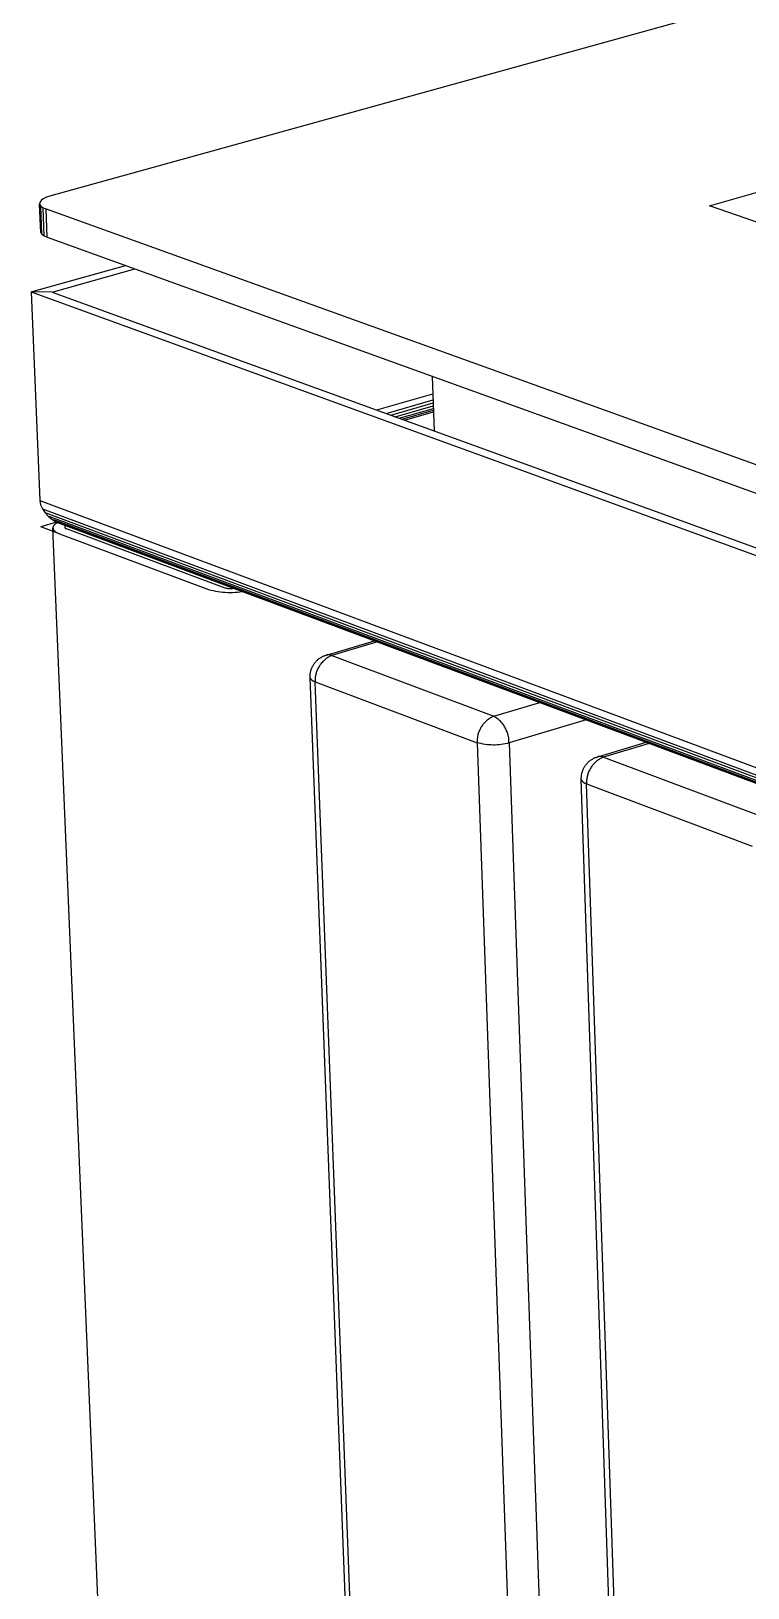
# Model space of a CAD drawing. Header units: millimetres. Extents: x -987 to 2591, y -102 to 2398.
# Drawn here: x -187.7 to -120.2, y 500 to 646.6 of the extents above; entities that cross this region are included whole.
import ezdxf

# ---------------------------------------------------------------- set-up
doc = ezdxf.new("R2010")
doc.units = ezdxf.units.MM
doc.header["$MEASUREMENT"] = 0
doc.layers.add('Utwórz2D linie widoczne', color=7, linetype='Continuous', true_color=0x000000)

msp = doc.modelspace()

# ---------------------------------------------------------------- linework, layer by layer
at = {"layer": 'Utwórz2D linie widoczne'}
for p, q in [((-12.83, 679.09), (-185.84, 631.12)), ((-123.81, 630.19), (4.49, 666.61)), ((-186.55, 630.84), (-186.76, 630.67)), ((-186.23, 630.99), (-186.55, 630.84)), ((-185.84, 631.12), (-186.23, 630.99)), ((-186.87, 630.5), (-186.89, 630.33)), ((-186.77, 627.67), (-186.89, 630.33)), ((-186.89, 630.33), (-186.78, 630.16)), ((-186.76, 630.67), (-186.87, 630.5)), ((-186.67, 627.5), (-186.78, 630.16)), ((-186.78, 630.16), (-186.56, 630)), ((-186.45, 627.34), (-186.56, 630)), ((-186.56, 630), (-186.29, 629.88)), ((-186.18, 627.22), (-186.29, 629.88)), ((-186.29, 629.88), (-10.15, 566.45)), ((-5.23, 588.7), (-123.81, 630.19)), ((-186.77, 627.67), (-186.67, 627.5)), ((-186.67, 627.5), (-186.45, 627.34)), ((-186.45, 627.34), (-186.18, 627.22)), ((-186.18, 627.22), (-10.12, 563.6)), ((-187.69, 622.06), (-178.81, 624.55)), ((-185.72, 622.05), (-177.94, 624.24)), ((-185.72, 622.05), (-187.69, 622.06)), ((-187.69, 622.06), (-186.86, 602.4)), ((-187.69, 622.06), (-8, 556.67)), ((-185.72, 622.05), (-7.91, 557.4)), ((-149.92, 614.11), (-149.73, 608.97)), ((-155.15, 610.94), (-149.86, 612.46)), ((-154.27, 610.62), (-149.84, 611.89)), ((-153.83, 610.46), (-149.83, 611.61)), ((-153.41, 610.31), (-149.82, 611.34)), ((-153.02, 610.17), (-149.81, 611.09)), ((-152.75, 610.07), (-149.8, 610.92)), ((-152.53, 609.99), (-149.8, 610.78)), ((-186.86, 602.4), (-186.8, 601.99)), ((-186.86, 602.4), (-7.76, 535.62)), ((-186.8, 601.99), (-186.63, 601.62)), ((-186.63, 601.62), (-186.37, 601.24)), ((-186.63, 601.62), (-7.74, 534.87)), ((-185.29, 600.37), (-186.78, 599.94)), ((-185.03, 599.28), (-186.78, 599.94)), ((-186.37, 601.24), (-186.32, 601.26)), ((-186.37, 601.24), (-186.06, 600.9)), ((-186.32, 601.26), (-7.72, 534.59)), ((-186.06, 600.9), (-186.01, 600.92)), ((-186.06, 600.9), (-185.66, 600.6)), ((-186.01, 600.92), (-7.7, 534.35)), ((-185.66, 600.6), (-185.6, 600.62)), ((-185.66, 600.6), (-185.25, 600.34)), ((-185.62, 599.94), (-185.63, 599.93)), ((-185.61, 599.96), (-185.62, 599.95)), ((-185.62, 599.95), (-185.62, 599.94)), ((-185.6, 599.98), (-185.61, 599.98)), ((-185.61, 599.98), (-185.61, 599.97)), ((-185.61, 599.97), (-185.61, 599.96)), ((-185.6, 600.62), (-7.68, 534.18)), ((-185.59, 600), (-185.6, 599.99)), ((-185.6, 599.99), (-185.6, 599.98)), ((-185.58, 600.02), (-185.59, 600.01)), ((-185.59, 600.01), (-185.59, 600)), ((-185.57, 600.03), (-185.58, 600.02)), ((-185.56, 600.05), (-185.57, 600.04)), ((-185.57, 600.04), (-185.57, 600.03)), ((-185.55, 600.06), (-185.56, 600.05)), ((-185.54, 600.07), (-185.55, 600.07)), ((-185.55, 600.07), (-185.55, 600.06)), ((-185.53, 600.08), (-185.54, 600.07)), ((-185.52, 600.09), (-185.53, 600.08)), ((-185.51, 600.11), (-185.52, 600.09)), ((-185.49, 600.13), (-185.51, 600.11)), ((-185.47, 600.15), (-185.49, 600.13)), ((-185.45, 600.16), (-185.47, 600.15)), ((-185.43, 600.18), (-185.45, 600.16)), ((-185.41, 600.2), (-185.43, 600.18)), ((-185.39, 600.21), (-185.41, 600.2)), ((-185.36, 600.23), (-185.39, 600.21)), ((-185.34, 600.25), (-185.36, 600.23)), ((-185.31, 600.26), (-185.34, 600.25)), ((-185.29, 600.28), (-185.31, 600.26)), ((-185.26, 600.3), (-185.29, 600.28)), ((-185.2, 600.33), (-185.26, 600.3)), ((-185.25, 600.34), (-185.2, 600.36)), ((-185.25, 600.34), (-184.7, 600.15)), ((-185.2, 600.36), (-7.66, 534.05)), ((-184.7, 600.15), (-7.63, 534.02)), ((-184.51, 599.96), (-184.52, 599.96)), ((-184.52, 599.96), (-184.52, 599.95)), ((-184.52, 599.95), (-184.52, 599.95)), ((-184.52, 599.95), (-184.52, 599.94)), ((-184.52, 599.94), (-184.52, 599.94)), ((-184.52, 599.94), (-184.52, 599.93)), ((-184.52, 599.93), (-184.52, 599.93)), ((-184.5, 599.98), (-184.51, 599.97)), ((-184.51, 599.97), (-184.51, 599.97)), ((-184.51, 599.97), (-184.51, 599.96)), ((-184.51, 599.96), (-184.51, 599.96)), ((-184.49, 599.99), (-184.5, 599.99)), ((-184.5, 599.99), (-184.5, 599.98)), ((-184.5, 599.98), (-184.5, 599.98)), ((-184.5, 599.98), (-184.5, 599.98)), ((-184.48, 600), (-184.49, 600)), ((-184.49, 600), (-184.49, 600)), ((-184.49, 600), (-184.49, 599.99)), ((-184.47, 600.01), (-184.48, 600.01)), ((-184.48, 600.01), (-184.48, 600)), ((-184.46, 600.02), (-184.47, 600.01)), ((-184.47, 600.01), (-184.47, 600.01)), ((-184.47, 600.01), (-184.47, 600.01)), ((-184.45, 600.02), (-184.46, 600.02)), ((-184.46, 600.02), (-184.46, 600.02)), ((-184.44, 600.03), (-184.45, 600.03)), ((-184.45, 600.03), (-184.45, 600.02)), ((-184.45, 600.02), (-184.45, 600.02)), ((-184.43, 600.03), (-184.44, 600.03)), ((-184.44, 600.03), (-184.44, 600.03)), ((-184.42, 600.03), (-184.43, 600.03)), ((-184.43, 600.03), (-184.43, 600.03)), ((-184.41, 600.04), (-184.42, 600.03)), ((-184.42, 600.03), (-184.42, 600.03)), ((-184.4, 600.04), (-184.41, 600.04)), ((-184.41, 600.04), (-184.41, 600.04)), ((-184.39, 600.04), (-184.4, 600.04)), ((-184.4, 600.04), (-184.4, 600.04)), ((-184.39, 600.04), (-184.39, 600.04)), ((-185.63, 599.9), (-185.64, 599.89)), ((-185.64, 599.89), (-185.64, 599.88)), ((-185.64, 599.88), (-185.64, 599.87)), ((-185.64, 599.87), (-185.64, 599.87)), ((-185.64, 599.87), (-185.64, 599.86)), ((-185.64, 599.86), (-185.64, 599.85)), ((-185.64, 599.85), (-185.64, 599.84)), ((-185.64, 599.84), (-185.64, 599.83)), ((-185.64, 599.83), (-185.64, 599.82)), ((-185.64, 599.82), (-185.64, 599.81)), ((-185.64, 599.81), (-185.64, 599.8)), ((-165.76, 127.47), (-185.64, 599.81)), ((-185.64, 599.8), (-185.64, 599.79)), ((-185.64, 599.79), (-185.64, 599.78)), ((-185.64, 599.78), (-185.64, 599.77)), ((-185.64, 599.77), (-185.64, 599.77)), ((-185.64, 599.77), (-185.63, 599.76)), ((-185.63, 599.93), (-185.63, 599.92)), ((-185.63, 599.92), (-185.63, 599.91)), ((-185.63, 599.91), (-185.63, 599.9)), ((-185.63, 599.76), (-185.63, 599.75)), ((-185.63, 599.75), (-185.63, 599.74)), ((-185.63, 599.74), (-185.63, 599.73)), ((-185.63, 599.73), (-185.62, 599.72)), ((-185.62, 599.72), (-185.62, 599.71)), ((-185.62, 599.71), (-185.62, 599.7)), ((-185.62, 599.7), (-185.61, 599.7)), ((-185.61, 599.7), (-185.61, 599.69)), ((-185.61, 599.69), (-185.6, 599.68)), ((-185.6, 599.68), (-185.6, 599.67)), ((-185.6, 599.67), (-185.59, 599.66)), ((-185.59, 599.66), (-185.59, 599.65)), ((-185.59, 599.65), (-185.58, 599.64)), ((-185.58, 599.64), (-185.58, 599.63)), ((-185.58, 599.63), (-185.57, 599.63)), ((-185.57, 599.63), (-185.56, 599.62)), ((-185.56, 599.62), (-185.56, 599.61)), ((-185.56, 599.61), (-185.55, 599.6)), ((-185.55, 599.6), (-185.54, 599.59)), ((-185.54, 599.59), (-185.54, 599.58)), ((-185.54, 599.58), (-185.53, 599.58)), ((-185.53, 599.58), (-185.52, 599.57)), ((-185.52, 599.57), (-185.51, 599.56)), ((-185.51, 599.56), (-185.5, 599.54)), ((-185.5, 599.54), (-185.48, 599.53)), ((-185.48, 599.53), (-185.46, 599.51)), ((-185.46, 599.51), (-185.44, 599.5)), ((-185.44, 599.5), (-185.42, 599.48)), ((-185.42, 599.48), (-185.4, 599.47)), ((-185.4, 599.47), (-185.38, 599.45)), ((-185.38, 599.45), (-185.36, 599.44)), ((-185.36, 599.44), (-185.33, 599.42)), ((-185.33, 599.42), (-185.31, 599.41)), ((-185.31, 599.41), (-185.28, 599.4)), ((-185.28, 599.4), (-185.26, 599.38)), ((-185.26, 599.38), (-185.21, 599.36)), ((-185.21, 599.36), (-185.15, 599.33)), ((-185.15, 599.33), (-185.09, 599.31)), ((-185.09, 599.31), (-185.03, 599.28)), ((-185.03, 599.28), (-170.99, 594.03)), ((-184.52, 599.93), (-184.53, 599.92)), ((-184.53, 599.92), (-184.53, 599.92)), ((-184.53, 599.92), (-184.53, 599.91)), ((-184.53, 599.91), (-184.53, 599.91)), ((-184.53, 599.91), (-184.53, 599.9)), ((-184.53, 599.9), (-184.53, 599.9)), ((-184.53, 599.9), (-184.53, 599.89)), ((-184.53, 599.89), (-184.53, 599.89)), ((-184.53, 599.89), (-184.53, 599.89)), ((-184.53, 599.89), (-184.53, 599.88)), ((-184.53, 599.88), (-184.53, 599.88)), ((-184.53, 599.88), (-184.52, 599.87)), ((-184.52, 599.87), (-184.52, 599.87)), ((-184.52, 599.87), (-184.52, 599.86)), ((-184.52, 599.86), (-184.52, 599.86)), ((-184.52, 599.86), (-184.52, 599.85)), ((-184.52, 599.85), (-184.52, 599.85)), ((-184.52, 599.85), (-184.52, 599.84)), ((-184.52, 599.84), (-184.51, 599.84)), ((-184.51, 599.84), (-184.51, 599.84)), ((-184.51, 599.84), (-184.51, 599.83)), ((-184.51, 599.83), (-184.51, 599.83)), ((-184.51, 599.83), (-184.5, 599.82)), ((-184.5, 599.82), (-184.5, 599.82)), ((-184.5, 599.82), (-184.5, 599.82)), ((-184.5, 599.82), (-184.49, 599.81)), ((-184.49, 599.81), (-184.49, 599.81)), ((-184.49, 599.81), (-184.49, 599.8)), ((-184.49, 599.8), (-184.49, 599.8)), ((-184.49, 599.8), (-184.48, 599.8)), ((-184.48, 599.8), (-184.48, 599.79)), ((-184.48, 599.79), (-184.47, 599.79)), ((-184.47, 599.79), (-184.47, 599.79)), ((-184.47, 599.79), (-184.47, 599.79)), ((-184.47, 599.79), (-184.46, 599.78)), ((-184.46, 599.78), (-184.46, 599.78)), ((-184.46, 599.78), (-184.45, 599.78)), ((-184.45, 599.78), (-184.45, 599.78)), ((-184.45, 599.78), (-184.45, 599.77)), ((-184.45, 599.77), (-184.44, 599.77)), ((-184.44, 599.77), (-184.44, 599.77)), ((-184.44, 599.77), (-184.43, 599.77)), ((-184.43, 599.77), (-184.43, 599.77)), ((-184.43, 599.77), (-184.42, 599.77)), ((-184.42, 599.77), (-184.42, 599.77)), ((-184.42, 599.77), (-184.41, 599.76)), ((-184.41, 599.76), (-184.41, 599.76)), ((-184.41, 599.76), (-184.4, 599.76)), ((-184.4, 599.76), (-184.4, 599.76)), ((-184.4, 599.76), (-184.39, 599.76)), ((-184.39, 599.76), (-184.39, 599.76)), ((-184.39, 599.76), (-184.38, 599.76)), ((-184.38, 599.76), (-169.45, 594.19)), ((-184.38, 599.76), (-184.38, 599.76)), ((-184.38, 599.76), (-184.38, 599.76)), ((-169.45, 594.19), (-169.4, 594.17)), ((-169.4, 594.17), (-169.34, 594.16)), ((-169.34, 594.16), (-169.28, 594.15)), ((-169.28, 594.15), (-169.22, 594.14)), ((-169.22, 594.14), (-169.16, 594.13)), ((-169.16, 594.13), (-169.1, 594.12)), ((-169.1, 594.12), (-169.04, 594.12)), ((-169.04, 594.12), (-168.98, 594.12)), ((-168.98, 594.12), (-168.92, 594.12)), ((-168.92, 594.12), (-168.86, 594.12)), ((-168.86, 594.12), (-168.8, 594.12)), ((-168.8, 594.12), (-168.74, 594.13)), ((-168.74, 594.13), (-168.68, 594.14)), ((-168.68, 594.14), (-168.62, 594.15)), ((-170.99, 594.03), (-170.77, 593.97)), ((-170.77, 593.97), (-170.55, 593.92)), ((-170.55, 593.92), (-170.32, 593.87)), ((-170.32, 593.87), (-170.1, 593.83)), ((-170.1, 593.83), (-169.87, 593.8)), ((-169.87, 593.8), (-169.64, 593.78)), ((-169.64, 593.78), (-169.41, 593.76)), ((-169.41, 593.76), (-169.18, 593.75)), ((-169.18, 593.75), (-168.95, 593.75)), ((-168.95, 593.75), (-168.72, 593.75)), ((-168.72, 593.75), (-168.49, 593.76)), ((-168.49, 593.76), (-168.27, 593.78)), ((-168.27, 593.78), (-168.04, 593.81)), ((-168.04, 593.81), (-167.81, 593.85)), ((-159.89, 587.85), (-155.34, 589.19)), ((-155.06, 589.08), (-159.37, 587.81)), ((-161.24, 586.67), (-161.21, 586.74)), ((-161.21, 586.74), (-161.17, 586.8)), ((-161.17, 586.8), (-161.14, 586.87)), ((-161.14, 586.87), (-161.1, 586.93)), ((-161.1, 586.93), (-161.06, 586.99)), ((-161.06, 586.99), (-161.02, 587.05)), ((-161.02, 587.05), (-160.98, 587.11)), ((-160.98, 587.11), (-160.93, 587.16)), ((-160.93, 587.16), (-160.89, 587.22)), ((-160.89, 587.22), (-160.84, 587.27)), ((-160.84, 587.27), (-160.79, 587.33)), ((-160.79, 587.33), (-160.73, 587.38)), ((-160.73, 587.38), (-160.68, 587.42)), ((-160.68, 587.42), (-160.62, 587.47)), ((-160.6, 586.74), (-160.64, 586.67)), ((-160.62, 587.47), (-160.56, 587.51)), ((-160.55, 586.82), (-160.6, 586.74)), ((-160.56, 587.51), (-160.51, 587.56)), ((-160.5, 586.89), (-160.55, 586.82)), ((-160.51, 587.56), (-160.44, 587.6)), ((-160.45, 586.96), (-160.5, 586.89)), ((-160.4, 587.03), (-160.45, 586.96)), ((-160.44, 587.6), (-160.38, 587.63)), ((-160.35, 587.1), (-160.4, 587.03)), ((-160.38, 587.63), (-160.32, 587.67)), ((-160.29, 587.16), (-160.35, 587.1)), ((-160.32, 587.67), (-160.25, 587.7)), ((-160.23, 587.23), (-160.29, 587.16)), ((-160.25, 587.7), (-160.19, 587.73)), ((-160.17, 587.29), (-160.23, 587.23)), ((-160.19, 587.73), (-160.12, 587.76)), ((-160.1, 587.35), (-160.17, 587.29)), ((-160.12, 587.76), (-160.06, 587.79)), ((-160.04, 587.41), (-160.1, 587.35)), ((-160.06, 587.79), (-159.99, 587.82)), ((-159.97, 587.46), (-160.04, 587.41)), ((-159.99, 587.82), (-159.92, 587.84)), ((-159.9, 587.51), (-159.97, 587.46)), ((-159.89, 587.84), (-159.92, 587.84)), ((-159.83, 587.56), (-159.9, 587.51)), ((-159.86, 587.85), (-159.89, 587.84)), ((-159.84, 587.86), (-159.86, 587.85)), ((-159.81, 587.86), (-159.84, 587.86)), ((-159.76, 587.61), (-159.83, 587.56)), ((-159.78, 587.86), (-159.81, 587.86)), ((-159.75, 587.87), (-159.78, 587.86)), ((-159.68, 587.66), (-159.76, 587.61)), ((-159.73, 587.87), (-159.75, 587.87)), ((-159.7, 587.87), (-159.73, 587.87)), ((-159.67, 587.87), (-159.7, 587.87)), ((-159.61, 587.7), (-159.68, 587.66)), ((-159.64, 587.87), (-159.67, 587.87)), ((-159.61, 587.87), (-159.64, 587.87)), ((-159.59, 587.86), (-159.61, 587.87)), ((-159.53, 587.74), (-159.61, 587.7)), ((-159.56, 587.86), (-159.59, 587.86)), ((-159.53, 587.86), (-159.56, 587.86)), ((-159.5, 587.85), (-159.53, 587.86)), ((-159.45, 587.77), (-159.53, 587.74)), ((-159.48, 587.84), (-159.5, 587.85)), ((-159.45, 587.84), (-159.48, 587.84)), ((-159.42, 587.83), (-159.45, 587.84)), ((-159.37, 587.81), (-159.45, 587.77)), ((-159.4, 587.82), (-159.42, 587.83)), ((-159.37, 587.81), (-159.4, 587.82)), ((-159.37, 587.81), (-144.11, 582.09)), ((-161.42, 585.82), (-161.41, 585.9)), ((-161.41, 585.75), (-161.42, 585.82)), ((-161.41, 585.97), (-161.4, 586.04)), ((-161.41, 585.9), (-161.41, 585.97)), ((-161.41, 585.73), (-161.41, 585.75)), ((-161.4, 585.71), (-161.41, 585.73)), ((-144.85, 149.9), (-161.41, 585.73)), ((-161.4, 586.11), (-161.38, 586.19)), ((-161.4, 586.04), (-161.4, 586.11)), ((-161.4, 585.69), (-161.4, 585.71)), ((-161.39, 585.68), (-161.4, 585.69)), ((-161.38, 585.66), (-161.39, 585.68)), ((-161.38, 586.19), (-161.37, 586.26)), ((-161.37, 585.64), (-161.38, 585.66)), ((-161.37, 586.26), (-161.35, 586.33)), ((-161.36, 585.62), (-161.37, 585.64)), ((-161.35, 585.6), (-161.36, 585.62)), ((-161.35, 586.33), (-161.34, 586.4)), ((-161.34, 585.59), (-161.35, 585.6)), ((-161.34, 586.4), (-161.31, 586.47)), ((-161.33, 585.57), (-161.34, 585.59)), ((-161.32, 585.55), (-161.33, 585.57)), ((-161.3, 585.54), (-161.32, 585.55)), ((-161.31, 586.47), (-161.29, 586.54)), ((-161.29, 585.52), (-161.3, 585.54)), ((-161.29, 586.54), (-161.27, 586.6)), ((-161.28, 585.51), (-161.29, 585.52)), ((-161.26, 585.49), (-161.28, 585.51)), ((-161.27, 586.6), (-161.24, 586.67)), ((-161.25, 585.48), (-161.26, 585.49)), ((-161.23, 585.46), (-161.25, 585.48)), ((-161.22, 585.45), (-161.23, 585.46)), ((-161.2, 585.44), (-161.22, 585.45)), ((-161.18, 585.43), (-161.2, 585.44)), ((-161.17, 585.41), (-161.18, 585.43)), ((-161.15, 585.4), (-161.17, 585.41)), ((-161.13, 585.39), (-161.15, 585.4)), ((-161.11, 585.38), (-161.13, 585.39)), ((-161.1, 585.38), (-161.11, 585.38)), ((-161.08, 585.37), (-161.1, 585.38)), ((-161.06, 585.36), (-161.08, 585.37)), ((-161.04, 585.35), (-161.06, 585.36)), ((-161.02, 585.35), (-161.04, 585.35)), ((-161, 585.34), (-161.02, 585.35)), ((-160.98, 585.33), (-161, 585.34)), ((-160.96, 585.33), (-160.98, 585.33)), ((-160.94, 585.33), (-160.96, 585.33)), ((-160.93, 585.76), (-160.94, 585.67)), ((-160.94, 585.67), (-160.94, 585.59)), ((-160.94, 585.59), (-160.94, 585.5)), ((-160.94, 585.5), (-160.94, 585.41)), ((-160.94, 585.41), (-160.94, 585.33)), ((-144.4, 149.3), (-160.94, 585.33)), ((-160.94, 585.33), (-145.69, 579.59)), ((-160.92, 585.85), (-160.93, 585.76)), ((-160.9, 585.93), (-160.92, 585.85)), ((-160.88, 586.02), (-160.9, 585.93)), ((-160.86, 586.1), (-160.88, 586.02)), ((-160.84, 586.19), (-160.86, 586.1)), ((-160.81, 586.27), (-160.84, 586.19)), ((-160.78, 586.35), (-160.81, 586.27)), ((-160.75, 586.43), (-160.78, 586.35)), ((-160.72, 586.51), (-160.75, 586.43)), ((-160.68, 586.59), (-160.72, 586.51)), ((-160.64, 586.67), (-160.68, 586.59)), ((-144.11, 582.09), (-139.79, 583.38)), ((-145.38, 580.94), (-145.42, 580.86)), ((-145.34, 581.01), (-145.38, 580.94)), ((-145.3, 581.09), (-145.34, 581.01)), ((-145.25, 581.16), (-145.3, 581.09)), ((-145.2, 581.23), (-145.25, 581.16)), ((-145.15, 581.3), (-145.2, 581.23)), ((-145.09, 581.37), (-145.15, 581.3)), ((-145.03, 581.44), (-145.09, 581.37)), ((-144.97, 581.5), (-145.03, 581.44)), ((-144.91, 581.56), (-144.97, 581.5)), ((-144.85, 581.62), (-144.91, 581.56)), ((-144.78, 581.68), (-144.85, 581.62)), ((-144.71, 581.74), (-144.78, 581.68)), ((-144.64, 581.79), (-144.71, 581.74)), ((-144.57, 581.84), (-144.64, 581.79)), ((-144.5, 581.89), (-144.57, 581.84)), ((-144.42, 581.93), (-144.5, 581.89)), ((-144.35, 581.98), (-144.42, 581.93)), ((-144.27, 582.02), (-144.35, 581.98)), ((-144.19, 582.05), (-144.27, 582.02)), ((-144.11, 582.09), (-144.19, 582.05)), ((-144.03, 582.04), (-144.11, 582.09)), ((-143.95, 581.98), (-144.03, 582.04)), ((-143.87, 581.93), (-143.95, 581.98)), ((-143.79, 581.87), (-143.87, 581.93)), ((-143.71, 581.81), (-143.79, 581.87)), ((-143.64, 581.74), (-143.71, 581.81)), ((-143.57, 581.68), (-143.64, 581.74)), ((-143.5, 581.61), (-143.57, 581.68)), ((-143.43, 581.54), (-143.5, 581.61)), ((-143.37, 581.46), (-143.43, 581.54)), ((-143.3, 581.39), (-143.37, 581.46)), ((-143.25, 581.31), (-143.3, 581.39)), ((-143.19, 581.23), (-143.25, 581.31)), ((-143.14, 581.15), (-143.19, 581.23)), ((-143.08, 581.06), (-143.14, 581.15)), ((-143.04, 580.98), (-143.08, 581.06)), ((-142.99, 580.89), (-143.04, 580.98)), ((-142.95, 580.81), (-142.99, 580.89)), ((-135.43, 581.75), (-142.68, 579.57)), ((-145.68, 579.94), (-145.69, 579.85)), ((-145.69, 579.85), (-145.69, 579.76)), ((-145.69, 579.76), (-145.69, 579.68)), ((-145.69, 579.68), (-145.69, 579.59)), ((-145.69, 579.59), (-130.2, 141.21)), ((-145.5, 579.54), (-145.69, 579.59)), ((-145.67, 580.03), (-145.68, 579.94)), ((-145.66, 580.11), (-145.67, 580.03)), ((-145.65, 580.2), (-145.66, 580.11)), ((-145.63, 580.28), (-145.65, 580.2)), ((-145.61, 580.37), (-145.63, 580.28)), ((-145.58, 580.45), (-145.61, 580.37)), ((-145.56, 580.54), (-145.58, 580.45)), ((-145.53, 580.62), (-145.56, 580.54)), ((-145.5, 580.7), (-145.53, 580.62)), ((-145.46, 580.78), (-145.5, 580.7)), ((-145.32, 579.5), (-145.5, 579.54)), ((-145.42, 580.86), (-145.46, 580.78)), ((-145.13, 579.46), (-145.32, 579.5)), ((-144.94, 579.43), (-145.13, 579.46)), ((-144.76, 579.4), (-144.94, 579.43)), ((-144.57, 579.39), (-144.76, 579.4)), ((-143.62, 579.4), (-143.81, 579.38)), ((-143.43, 579.42), (-143.62, 579.4)), ((-143.24, 579.45), (-143.43, 579.42)), ((-143.05, 579.48), (-143.24, 579.45)), ((-142.87, 579.53), (-143.05, 579.48)), ((-142.91, 580.72), (-142.95, 580.81)), ((-142.87, 580.62), (-142.91, 580.72)), ((-142.84, 580.53), (-142.87, 580.62)), ((-142.68, 579.57), (-142.87, 579.53)), ((-142.81, 580.44), (-142.84, 580.53)), ((-142.78, 580.35), (-142.81, 580.44)), ((-142.76, 580.25), (-142.78, 580.35)), ((-142.74, 580.16), (-142.76, 580.25)), ((-142.72, 580.06), (-142.74, 580.16)), ((-142.71, 579.96), (-142.72, 580.06)), ((-142.7, 579.87), (-142.71, 579.96)), ((-142.69, 579.77), (-142.7, 579.87)), ((-142.69, 579.67), (-142.69, 579.77)), ((-142.68, 579.57), (-142.69, 579.67)), ((-142.68, 579.57), (-127.42, 141.18)), ((-134.33, 578.27), (-129.78, 579.64)), ((-129.48, 579.53), (-133.8, 578.23)), ((-144.38, 579.38), (-144.57, 579.39)), ((-144.19, 579.37), (-144.38, 579.38)), ((-144, 579.37), (-144.19, 579.37)), ((-143.81, 579.38), (-144, 579.37)), ((-135.08, 577.89), (-135.02, 577.93)), ((-135.02, 577.93), (-134.96, 577.97)), ((-134.96, 577.97), (-134.9, 578.01)), ((-134.9, 578.01), (-134.83, 578.05)), ((-134.83, 578.05), (-134.77, 578.09)), ((-134.77, 578.09), (-134.71, 578.12)), ((-134.71, 578.12), (-134.64, 578.15)), ((-134.64, 578.15), (-134.57, 578.18)), ((-134.57, 578.18), (-134.5, 578.21)), ((-134.5, 578.21), (-134.43, 578.24)), ((-134.43, 578.24), (-134.36, 578.26)), ((-134.34, 578.27), (-134.36, 578.26)), ((-134.31, 578.27), (-134.34, 578.27)), ((-134.27, 577.97), (-134.34, 577.92)), ((-134.28, 578.28), (-134.31, 578.27)), ((-134.25, 578.28), (-134.28, 578.28)), ((-134.19, 578.02), (-134.27, 577.97)), ((-134.22, 578.29), (-134.25, 578.28)), ((-134.19, 578.29), (-134.22, 578.29)), ((-134.16, 578.29), (-134.19, 578.29)), ((-134.12, 578.07), (-134.19, 578.02)), ((-134.13, 578.29), (-134.16, 578.29)), ((-134.1, 578.29), (-134.13, 578.29)), ((-134.04, 578.11), (-134.12, 578.07)), ((-134.07, 578.29), (-134.1, 578.29)), ((-134.04, 578.28), (-134.07, 578.29)), ((-134.01, 578.28), (-134.04, 578.28)), ((-133.96, 578.15), (-134.04, 578.11)), ((-133.98, 578.28), (-134.01, 578.28)), ((-133.95, 578.27), (-133.98, 578.28)), ((-133.88, 578.19), (-133.96, 578.15)), ((-133.92, 578.26), (-133.95, 578.27)), ((-133.89, 578.26), (-133.92, 578.26)), ((-133.86, 578.25), (-133.89, 578.26)), ((-133.8, 578.23), (-133.88, 578.19)), ((-133.83, 578.24), (-133.86, 578.25)), ((-133.8, 578.23), (-133.83, 578.24)), ((-133.8, 578.23), (-118.19, 572.37)), ((-135.87, 576.44), (-135.86, 576.52)), ((-135.86, 576.52), (-135.85, 576.59)), ((-135.85, 576.59), (-135.83, 576.66)), ((-135.83, 576.66), (-135.82, 576.73)), ((-135.82, 576.73), (-135.8, 576.8)), ((-135.8, 576.8), (-135.78, 576.87)), ((-135.78, 576.87), (-135.75, 576.94)), ((-135.75, 576.94), (-135.73, 577.01)), ((-135.73, 577.01), (-135.7, 577.08)), ((-135.7, 577.08), (-135.67, 577.15)), ((-135.67, 577.15), (-135.63, 577.21)), ((-135.63, 577.21), (-135.6, 577.28)), ((-135.6, 577.28), (-135.56, 577.34)), ((-135.56, 577.34), (-135.52, 577.4)), ((-135.52, 577.4), (-135.48, 577.46)), ((-135.48, 577.46), (-135.44, 577.52)), ((-135.44, 577.52), (-135.39, 577.58)), ((-135.39, 577.58), (-135.34, 577.63)), ((-135.34, 577.63), (-135.29, 577.69)), ((-135.31, 576.5), (-135.33, 576.41)), ((-135.28, 576.58), (-135.31, 576.5)), ((-135.29, 577.69), (-135.24, 577.74)), ((-135.26, 576.67), (-135.28, 576.58)), ((-135.23, 576.75), (-135.26, 576.67)), ((-135.24, 577.74), (-135.19, 577.79)), ((-135.19, 576.83), (-135.23, 576.75)), ((-135.19, 577.79), (-135.13, 577.84)), ((-135.16, 576.91), (-135.19, 576.83)), ((-135.12, 576.99), (-135.16, 576.91)), ((-135.13, 577.84), (-135.08, 577.89)), ((-135.08, 577.07), (-135.12, 576.99)), ((-135.04, 577.14), (-135.08, 577.07)), ((-134.99, 577.22), (-135.04, 577.14)), ((-134.94, 577.29), (-134.99, 577.22)), ((-134.89, 577.37), (-134.94, 577.29)), ((-134.84, 577.44), (-134.89, 577.37)), ((-134.79, 577.5), (-134.84, 577.44)), ((-134.73, 577.57), (-134.79, 577.5)), ((-134.67, 577.63), (-134.73, 577.57)), ((-134.61, 577.7), (-134.67, 577.63)), ((-134.54, 577.76), (-134.61, 577.7)), ((-134.48, 577.81), (-134.54, 577.76)), ((-134.41, 577.87), (-134.48, 577.81)), ((-134.34, 577.92), (-134.41, 577.87)), ((-135.88, 576.3), (-135.87, 576.37)), ((-135.88, 576.22), (-135.88, 576.3)), ((-135.88, 576.15), (-135.88, 576.22)), ((-135.87, 576.13), (-135.88, 576.15)), ((-121.08, 136.36), (-135.88, 576.13)), ((-135.87, 576.37), (-135.87, 576.44)), ((-135.86, 576.11), (-135.87, 576.13)), ((-135.86, 576.09), (-135.86, 576.11)), ((-135.85, 576.07), (-135.86, 576.09)), ((-135.84, 576.05), (-135.85, 576.07)), ((-135.83, 576.03), (-135.84, 576.05)), ((-135.82, 576.01), (-135.83, 576.03)), ((-135.81, 575.99), (-135.82, 576.01)), ((-135.79, 575.97), (-135.81, 575.99)), ((-135.78, 575.96), (-135.79, 575.97)), ((-135.77, 575.94), (-135.78, 575.96)), ((-135.75, 575.92), (-135.77, 575.94)), ((-135.74, 575.91), (-135.75, 575.92)), ((-135.72, 575.89), (-135.74, 575.91)), ((-135.71, 575.88), (-135.72, 575.89)), ((-135.69, 575.86), (-135.71, 575.88)), ((-135.68, 575.85), (-135.69, 575.86)), ((-135.66, 575.83), (-135.68, 575.85)), ((-135.64, 575.82), (-135.66, 575.83)), ((-135.62, 575.81), (-135.64, 575.82)), ((-135.61, 575.8), (-135.62, 575.81)), ((-135.59, 575.79), (-135.61, 575.8)), ((-135.57, 575.78), (-135.59, 575.79)), ((-135.55, 575.77), (-135.57, 575.78)), ((-135.53, 575.76), (-135.55, 575.77)), ((-135.51, 575.75), (-135.53, 575.76)), ((-135.49, 575.74), (-135.51, 575.75)), ((-135.47, 575.73), (-135.49, 575.74)), ((-135.45, 575.73), (-135.47, 575.73)), ((-135.43, 575.72), (-135.45, 575.73)), ((-135.41, 575.72), (-135.43, 575.72)), ((-135.39, 575.71), (-135.41, 575.72)), ((-135.38, 576.06), (-135.39, 575.98)), ((-135.39, 575.98), (-135.39, 575.89)), ((-135.39, 575.89), (-135.39, 575.8)), ((-135.39, 575.8), (-135.39, 575.71)), ((-120.61, 135.74), (-135.39, 575.71)), ((-135.39, 575.71), (-119.78, 569.84)), ((-135.37, 576.15), (-135.38, 576.06)), ((-135.36, 576.24), (-135.37, 576.15)), ((-135.34, 576.33), (-135.36, 576.24)), ((-135.33, 576.41), (-135.34, 576.33))]:
    msp.add_line(p, q, dxfattribs=at)

doc.saveas('drawing.dxf')
